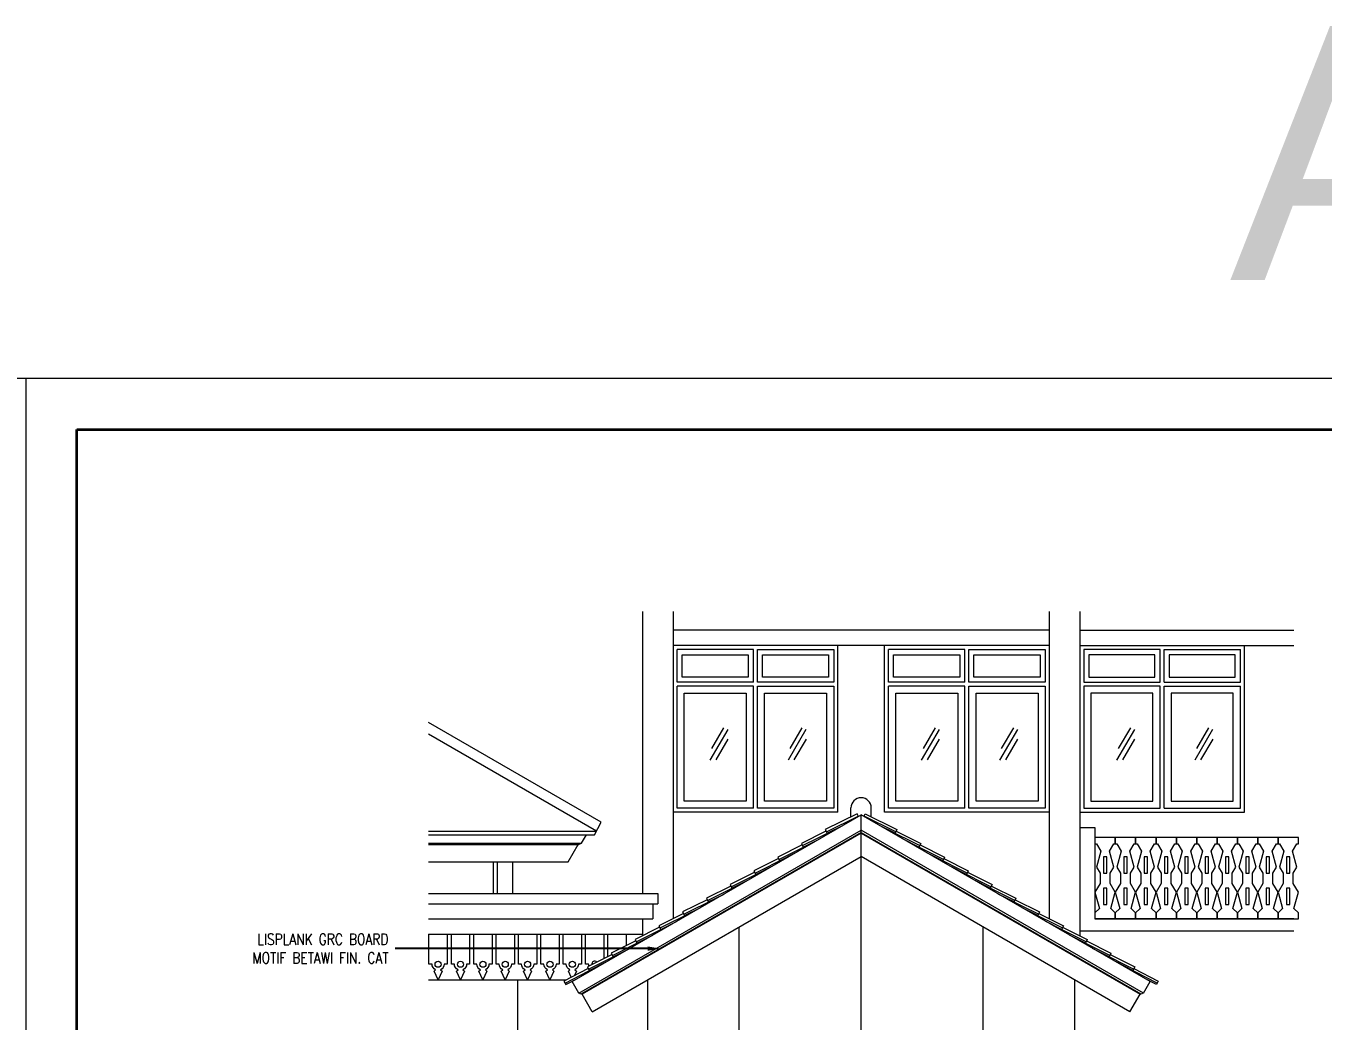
# Model space of a CAD drawing. Header units: millimetres. Extents: x -11 to 1625, y -267 to 180.
# Drawn here: x 1079.21 to 1104.73, y 160.36 to 179.94 of the extents above; entities that cross this region are included whole.
import ezdxf
from ezdxf import colors
from ezdxf.entities.mleader import LeaderData, LeaderLine
from ezdxf.enums import TextEntityAlignment as Align
from ezdxf.math import Vec2, Vec3

# ---------------------------------------------------------------- set-up
doc = ezdxf.new("R2010")
doc.units = ezdxf.units.MM
for name, color, linetype, lineweight in [('ars', 11, 'Continuous', 5), ('GEN', 11, 'Continuous', 5), ('GRS KOP', 1, 'Continuous', 35), ('kap', 71, 'Continuous', 15), ('kop', 7, 'Continuous', 20), ('kus', 63, 'Continuous', 15), ('lan', 7, 'Continuous', 15), ('not', 7, 'Continuous', 20), ('tem', 5, 'Continuous', 20), ('TEXT KETERANGAN', 7, 'Continuous', 9)]:
    doc.layers.add(name, color=color, linetype=linetype, lineweight=lineweight)
doc.styles.add('ATTR', font='romans.shx', dxfattribs={"width": 0.8, "height": 1.735066})
doc.styles.add('BARU', font='complex.shx')
doc.styles.add('simplek', font='simplex.shx')
doc.styles.get("Standard").update_dxf_attribs({"font": 'ARIALUNI.TTF'})

# ---------------------------------------------------------------- blocks, each defined once
blk = doc.blocks.new('kop')
at = {"layer": 'GRS KOP'}
blk.add_lwpolyline([(1, 54), (83, 54), (83, 1), (1, 1)], close=True, dxfattribs=at)
at = {"layer": 'kop', "color": 7}
for p, q in [((84, 55), (0, 55)), ((0, 55), (0, 0)), ((84, 55), (84, 0)), ((84, 55), (84, 0))]:
    blk.add_line(p, q, dxfattribs=at)
at = {"layer": 'kop', "style": 'BARU', "flags": 4}
for p, height in [((73.8, 5.4), 0.35), ((80.303, 5.382), 0.25), ((73.8, 4.9), 0.35), ((80.303, 4.882), 0.25), ((73.8, 4.4), 0.35), ((80.303, 4.382), 0.25)]:
    blk.add_attdef('-', p, '', height=height, dxfattribs=at)
at = {"layer": 'kop', "flags": 4}
for tag, p in [('AR-00', (78.057, 2.648)), ('00', (81.238, 2.647))]:
    blk.add_attdef(tag, text='', height=0.35, dxfattribs=at).set_placement(p, align=Align.MIDDLE)

msp = doc.modelspace()

# ---------------------------------------------------------------- linework, layer by layer
at = {"layer": 'ars'}
for p, q in [((1095.6416652, 164.0711765), (1090.1408805, 160.895297)), ((1095.6416652, 164.0596295), (1090.1545408, 160.8916368)), ((1095.6416652, 164.0711765), (1101.1424498, 160.895297)), ((1095.6416652, 164.0596295), (1101.1287895, 160.8916368)), ((1087.1316652, 163.8412414), (1090.0923045, 163.8412414)), ((1087.1316652, 163.836485), (1090.078016, 163.836485)), ((1095.6416652, 160.1291772), (1095.6416652, 163.5977493)), ((1093.2416652, 153.8991772), (1093.2416652, 162.2121086)), ((1098.0416652, 153.8991772), (1098.0416652, 162.2121086)), ((1087.1316652, 161.1691772), (1089.8367384, 161.1691772)), ((1088.8916652, 160.0691772), (1088.8916652, 161.1691772))]:
    msp.add_line(p, q, dxfattribs=at)
at = {"layer": 'ars', "color": 130}
for points in [[(1093.0166293, 166.1003108), (1092.6658336, 165.4918224)], [(1092.9375182, 166.1288197), (1092.6987668, 165.7250888)], [(1094.5553734, 166.1003108), (1094.2045777, 165.4918224)], [(1094.4762623, 166.1288197), (1094.2375109, 165.7250888)], [(1097.1766293, 166.1003108), (1096.8258336, 165.4918224)], [(1097.0975182, 166.1288197), (1096.8587668, 165.7250888)], [(1098.7153734, 166.1003108), (1098.3645777, 165.4918224)], [(1098.6362623, 166.1288197), (1098.3975109, 165.7250888)], [(1101.0166293, 166.1003108), (1100.6658336, 165.4918224)], [(1100.9375182, 166.1288197), (1100.6987668, 165.7250888)], [(1102.5553734, 166.1003108), (1102.2045777, 165.4918224)], [(1102.4762623, 166.1288197), (1102.2375109, 165.7250888)], [(1093.0195173, 165.9053419), (1092.7807659, 165.501611)], [(1094.5582614, 165.9053419), (1094.31951, 165.501611)], [(1097.1795173, 165.9053419), (1096.9407659, 165.501611)], [(1098.7182614, 165.9053419), (1098.47951, 165.501611)], [(1101.0195173, 165.9053419), (1100.7807659, 165.501611)], [(1102.5582614, 165.9053419), (1102.31951, 165.501611)]]:
    msp.add_lwpolyline(points, dxfattribs=at)
at = {"layer": 'ars'}
for points in [[(1100.6416652, 163.9691772), (1100.2416652, 163.9691772), (1100.2416652, 163.8491772), (1100.2716652, 163.8491772), (1100.3556234, 163.7037573), (1100.2716652, 163.3904208), (1100.3416652, 163.2691772), (1100.3416652, 163.0691772), (1100.2416652, 162.8959722), (1100.327631, 162.5751431), (1100.2416652, 162.4891772), (1100.2416652, 162.3691772), (1100.6416652, 162.3691772), (1100.6416652, 162.4891772), (1100.5556993, 162.5751431), (1100.6416652, 162.8959722), (1100.5416652, 163.0691772), (1100.5416652, 163.2691772), (1100.6116652, 163.3904208), (1100.5277069, 163.7037573), (1100.6116652, 163.8491772), (1100.6416652, 163.8491772)], [(1101.0416652, 163.9691772), (1100.6416652, 163.9691772), (1100.6416652, 163.8491772), (1100.6716652, 163.8491772), (1100.7556234, 163.7037573), (1100.6716652, 163.3904208), (1100.7416652, 163.2691772), (1100.7416652, 163.0691772), (1100.6416652, 162.8959722), (1100.727631, 162.5751431), (1100.6416652, 162.4891772), (1100.6416652, 162.3691772), (1101.0416652, 162.3691772), (1101.0416652, 162.4891772), (1100.9556993, 162.5751431), (1101.0416652, 162.8959722), (1100.9416652, 163.0691772), (1100.9416652, 163.2691772), (1101.0116652, 163.3904208), (1100.9277069, 163.7037573), (1101.0116652, 163.8491772), (1101.0416652, 163.8491772)], [(1101.4416652, 163.9691772), (1101.0416652, 163.9691772), (1101.0416652, 163.8491772), (1101.0716652, 163.8491772), (1101.1556234, 163.7037573), (1101.0716652, 163.3904208), (1101.1416652, 163.2691772), (1101.1416652, 163.0691772), (1101.0416652, 162.8959722), (1101.127631, 162.5751431), (1101.0416652, 162.4891772), (1101.0416652, 162.3691772), (1101.4416652, 162.3691772), (1101.4416652, 162.4891772), (1101.3556993, 162.5751431), (1101.4416652, 162.8959722), (1101.3416652, 163.0691772), (1101.3416652, 163.2691772), (1101.4116652, 163.3904208), (1101.3277069, 163.7037573), (1101.4116652, 163.8491772), (1101.4416652, 163.8491772)], [(1101.8416652, 163.9691772), (1101.4416652, 163.9691772), (1101.4416652, 163.8491772), (1101.4716652, 163.8491772), (1101.5556234, 163.7037573), (1101.4716652, 163.3904208), (1101.5416652, 163.2691772), (1101.5416652, 163.0691772), (1101.4416652, 162.8959722), (1101.527631, 162.5751431), (1101.4416652, 162.4891772), (1101.4416652, 162.3691772), (1101.8416652, 162.3691772), (1101.8416652, 162.4891772), (1101.7556993, 162.5751431), (1101.8416652, 162.8959722), (1101.7416652, 163.0691772), (1101.7416652, 163.2691772), (1101.8116652, 163.3904208), (1101.7277069, 163.7037573), (1101.8116652, 163.8491772), (1101.8416652, 163.8491772)], [(1102.2416652, 163.9691772), (1101.8416652, 163.9691772), (1101.8416652, 163.8491772), (1101.8716652, 163.8491772), (1101.9556234, 163.7037573), (1101.8716652, 163.3904208), (1101.9416652, 163.2691772), (1101.9416652, 163.0691772), (1101.8416652, 162.8959722), (1101.927631, 162.5751431), (1101.8416652, 162.4891772), (1101.8416652, 162.3691772), (1102.2416652, 162.3691772), (1102.2416652, 162.4891772), (1102.1556993, 162.5751431), (1102.2416652, 162.8959722), (1102.1416652, 163.0691772), (1102.1416652, 163.2691772), (1102.2116652, 163.3904208), (1102.1277069, 163.7037573), (1102.2116652, 163.8491772), (1102.2416652, 163.8491772)], [(1102.6416652, 163.9691772), (1102.2416652, 163.9691772), (1102.2416652, 163.8491772), (1102.2716652, 163.8491772), (1102.3556234, 163.7037573), (1102.2716652, 163.3904208), (1102.3416652, 163.2691772), (1102.3416652, 163.0691772), (1102.2416652, 162.8959722), (1102.327631, 162.5751431), (1102.2416652, 162.4891772), (1102.2416652, 162.3691772), (1102.6416652, 162.3691772), (1102.6416652, 162.4891772), (1102.5556993, 162.5751431), (1102.6416652, 162.8959722), (1102.5416652, 163.0691772), (1102.5416652, 163.2691772), (1102.6116652, 163.3904208), (1102.5277069, 163.7037573), (1102.6116652, 163.8491772), (1102.6416652, 163.8491772)], [(1103.0416652, 163.9691772), (1102.6416652, 163.9691772), (1102.6416652, 163.8491772), (1102.6716652, 163.8491772), (1102.7556234, 163.7037573), (1102.6716652, 163.3904208), (1102.7416652, 163.2691772), (1102.7416652, 163.0691772), (1102.6416652, 162.8959722), (1102.727631, 162.5751431), (1102.6416652, 162.4891772), (1102.6416652, 162.3691772), (1103.0416652, 162.3691772), (1103.0416652, 162.4891772), (1102.9556993, 162.5751431), (1103.0416652, 162.8959722), (1102.9416652, 163.0691772), (1102.9416652, 163.2691772), (1103.0116652, 163.3904208), (1102.9277069, 163.7037573), (1103.0116652, 163.8491772), (1103.0416652, 163.8491772)], [(1103.4416652, 163.9691772), (1103.0416652, 163.9691772), (1103.0416652, 163.8491772), (1103.0716652, 163.8491772), (1103.1556234, 163.7037573), (1103.0716652, 163.3904208), (1103.1416652, 163.2691772), (1103.1416652, 163.0691772), (1103.0416652, 162.8959722), (1103.127631, 162.5751431), (1103.0416652, 162.4891772), (1103.0416652, 162.3691772), (1103.4416652, 162.3691772), (1103.4416652, 162.4891772), (1103.3556993, 162.5751431), (1103.4416652, 162.8959722), (1103.3416652, 163.0691772), (1103.3416652, 163.2691772), (1103.4116652, 163.3904208), (1103.3277069, 163.7037573), (1103.4116652, 163.8491772), (1103.4416652, 163.8491772)], [(1103.8416652, 163.9691772), (1103.4416652, 163.9691772), (1103.4416652, 163.8491772), (1103.4716652, 163.8491772), (1103.5556234, 163.7037573), (1103.4716652, 163.3904208), (1103.5416652, 163.2691772), (1103.5416652, 163.0691772), (1103.4416652, 162.8959722), (1103.527631, 162.5751431), (1103.4416652, 162.4891772), (1103.4416652, 162.3691772), (1103.8416652, 162.3691772), (1103.8416652, 162.4891772), (1103.7556993, 162.5751431), (1103.8416652, 162.8959722), (1103.7416652, 163.0691772), (1103.7416652, 163.2691772), (1103.8116652, 163.3904208), (1103.7277069, 163.7037573), (1103.8116652, 163.8491772), (1103.8416652, 163.8491772)], [(1104.2416652, 163.9691772), (1103.8416652, 163.9691772), (1103.8416652, 163.8491772), (1103.8716652, 163.8491772), (1103.9556234, 163.7037573), (1103.8716652, 163.3904208), (1103.9416652, 163.2691772), (1103.9416652, 163.0691772), (1103.8416652, 162.8959722), (1103.927631, 162.5751431), (1103.8416652, 162.4891772), (1103.8416652, 162.3691772), (1104.2416652, 162.3691772), (1104.2416652, 162.4891772), (1104.1556993, 162.5751431), (1104.2416652, 162.8959722), (1104.1416652, 163.0691772), (1104.1416652, 163.2691772), (1104.2116652, 163.3904208), (1104.1277069, 163.7037573), (1104.2116652, 163.8491772), (1104.2416652, 163.8491772)], [(1100.4116652, 163.2691772), (1100.4716652, 163.2691772), (1100.4716652, 163.5891772), (1100.4116652, 163.5891772)], [(1100.8116652, 163.2691772), (1100.8716652, 163.2691772), (1100.8716652, 163.5891772), (1100.8116652, 163.5891772)], [(1101.2116652, 163.2691772), (1101.2716652, 163.2691772), (1101.2716652, 163.5891772), (1101.2116652, 163.5891772)], [(1101.6116652, 163.2691772), (1101.6716652, 163.2691772), (1101.6716652, 163.5891772), (1101.6116652, 163.5891772)], [(1102.0116652, 163.2691772), (1102.0716652, 163.2691772), (1102.0716652, 163.5891772), (1102.0116652, 163.5891772)], [(1102.4116652, 163.2691772), (1102.4716652, 163.2691772), (1102.4716652, 163.5891772), (1102.4116652, 163.5891772)], [(1102.8116652, 163.2691772), (1102.8716652, 163.2691772), (1102.8716652, 163.5891772), (1102.8116652, 163.5891772)], [(1103.2116652, 163.2691772), (1103.2716652, 163.2691772), (1103.2716652, 163.5891772), (1103.2116652, 163.5891772)], [(1103.6116652, 163.2691772), (1103.6716652, 163.2691772), (1103.6716652, 163.5891772), (1103.6116652, 163.5891772)], [(1104.0116652, 163.2691772), (1104.0716652, 163.2691772), (1104.0716652, 163.5891772), (1104.0116652, 163.5891772)], [(1100.4116652, 162.6551431), (1100.4716652, 162.6551431), (1100.4716652, 162.9751431), (1100.4116652, 162.9751431)], [(1100.8116652, 162.6551431), (1100.8716652, 162.6551431), (1100.8716652, 162.9751431), (1100.8116652, 162.9751431)], [(1101.2116652, 162.6551431), (1101.2716652, 162.6551431), (1101.2716652, 162.9751431), (1101.2116652, 162.9751431)], [(1101.6116652, 162.6551431), (1101.6716652, 162.6551431), (1101.6716652, 162.9751431), (1101.6116652, 162.9751431)], [(1102.0116652, 162.6551431), (1102.0716652, 162.6551431), (1102.0716652, 162.9751431), (1102.0116652, 162.9751431)], [(1102.4116652, 162.6551431), (1102.4716652, 162.6551431), (1102.4716652, 162.9751431), (1102.4116652, 162.9751431)], [(1102.8116652, 162.6551431), (1102.8716652, 162.6551431), (1102.8716652, 162.9751431), (1102.8116652, 162.9751431)], [(1103.2116652, 162.6551431), (1103.2716652, 162.6551431), (1103.2716652, 162.9751431), (1103.2116652, 162.9751431)], [(1103.6116652, 162.6551431), (1103.6716652, 162.6551431), (1103.6716652, 162.9751431), (1103.6116652, 162.9751431)], [(1104.0116652, 162.6551431), (1104.0716652, 162.6551431), (1104.0716652, 162.9751431), (1104.0116652, 162.9751431)]]:
    msp.add_lwpolyline(points, close=True, dxfattribs=at)
for points in [[(1087.5016652, 162.0691772), (1087.5016652, 161.4791772), (1087.4416652, 161.4791772, -0.2961082347), (1087.370516, 161.3695707), (1087.4004464, 161.3391772), (1087.3216652, 161.1691772), (1087.2428839, 161.3391772), (1087.2728143, 161.3695707, -0.2961082347), (1087.2016652, 161.4791772), (1087.1416652, 161.4791772), (1087.1416652, 162.0691772)], [(1087.9416652, 162.0691772), (1087.9416652, 161.4791772), (1087.8816652, 161.4791772, -0.2961082347), (1087.810516, 161.3695707), (1087.8404464, 161.3391772), (1087.7616652, 161.1691772), (1087.6828839, 161.3391772), (1087.7128143, 161.3695707, -0.2961082347), (1087.6416652, 161.4791772), (1087.5816652, 161.4791772), (1087.5816652, 162.0691772)], [(1088.3816652, 162.0691772), (1088.3816652, 161.4791772), (1088.3216652, 161.4791772, -0.2961082347), (1088.250516, 161.3695707), (1088.2804464, 161.3391772), (1088.2016652, 161.1691772), (1088.1228839, 161.3391772), (1088.1528143, 161.3695707, -0.2961082347), (1088.0816652, 161.4791772), (1088.0216652, 161.4791772), (1088.0216652, 162.0691772)], [(1088.8216652, 162.0691772), (1088.8216652, 161.4791772), (1088.7616652, 161.4791772, -0.2961082347), (1088.690516, 161.3695707), (1088.7204464, 161.3391772), (1088.6416652, 161.1691772), (1088.5628839, 161.3391772), (1088.5928143, 161.3695707, -0.2961082347), (1088.5216652, 161.4791772), (1088.4616652, 161.4791772), (1088.4616652, 162.0691772)], [(1089.2616652, 162.0691772), (1089.2616652, 161.4791772), (1089.2016652, 161.4791772, -0.2961082347), (1089.130516, 161.3695707), (1089.1604464, 161.3391772), (1089.0816652, 161.1691772), (1089.0028839, 161.3391772), (1089.0328143, 161.3695707, -0.2961082347), (1088.9616652, 161.4791772), (1088.9016652, 161.4791772), (1088.9016652, 162.0691772)], [(1089.7016652, 162.0691772), (1089.7016652, 161.4791772), (1089.6416652, 161.4791772, -0.2961082347), (1089.570516, 161.3695707), (1089.6004464, 161.3391772), (1089.5216652, 161.1691772), (1089.4428839, 161.3391772), (1089.4728143, 161.3695707, -0.2961082347), (1089.4016652, 161.4791772), (1089.3416652, 161.4791772), (1089.3416652, 162.0691772)], [(1089.9373836, 161.2215737), (1089.8828839, 161.3391772), (1089.9128143, 161.3695707, -0.2961082347), (1089.8416652, 161.4791772), (1089.7816652, 161.4791772), (1089.7816652, 162.0691772)], [(1090.1416652, 162.0691772), (1090.1416652, 161.4791772), (1090.0816652, 161.4791772, -0.2961082347), (1090.010516, 161.3695707), (1090.0404464, 161.3391772), (1090.0013884, 161.254895)], [(1090.2875632, 161.4420189, -0.0788699429), (1090.2816652, 161.4791772), (1090.2216652, 161.4791772), (1090.2216652, 162.0691772)]]:
    msp.add_lwpolyline(points, format="xyb", dxfattribs=at)
for points in [[(1090.5816652, 162.0691772), (1090.5816652, 161.5892359)], [(1090.6616652, 161.629281), (1090.6616652, 162.0691772)], [(1091.0216652, 162.0691772), (1091.0216652, 161.8450932)], [(1088.9616652, 161.4791772), (1088.9016652, 161.4791772), (1088.9016652, 161.8691772)], [(1089.2616652, 161.8691772), (1089.2616652, 161.4791772), (1089.2016652, 161.4791772)], [(1089.7016652, 161.8691772), (1089.7016652, 161.4791772), (1089.6416652, 161.4791772)]]:
    msp.add_lwpolyline(points, dxfattribs=at)
for centre in [(1087.3216652, 161.4791772), (1087.7616652, 161.4791772), (1088.2016652, 161.4791772), (1088.6416652, 161.4791772), (1089.0816652, 161.4791772), (1089.0816652, 161.4791772), (1089.5216652, 161.4791772), (1089.5216652, 161.4791772), (1089.9616652, 161.4791772), (1089.9616652, 161.4791772)]:
    msp.add_circle(centre, 0.06, dxfattribs=at)
msp.add_arc((1090.4016652, 161.4791772), 0.06, 43.89450871, 189.28733227, dxfattribs=at)
at = {"layer": 'GEN', "color": 11}
for p, q in [((1094.9586591, 164.0816545), (1095.5846167, 164.3949867)), ((1096.3246712, 164.0816545), (1095.6987136, 164.3949867)), ((1094.4910927, 163.8117049), (1095.1170503, 164.1250371)), ((1096.7922376, 163.8117049), (1096.16628, 164.1250371)), ((1094.0235263, 163.5417553), (1094.6494839, 163.8550875)), ((1097.259804, 163.5417553), (1096.6338464, 163.8550875)), ((1093.5559599, 163.2718058), (1094.1819175, 163.5851379)), ((1097.7273704, 163.2718058), (1097.1014128, 163.5851379)), ((1093.0883935, 163.0018562), (1093.7143511, 163.3151884)), ((1098.1949368, 163.0018562), (1097.5689792, 163.3151884)), ((1092.6208271, 162.7319066), (1093.2467847, 163.0452388)), ((1098.6625032, 162.7319066), (1098.0365456, 163.0452388)), ((1092.1532607, 162.461957), (1092.7792184, 162.7752892)), ((1099.1300696, 162.461957), (1098.504112, 162.7752892)), ((1091.6856943, 162.1920074), (1092.311652, 162.5053396)), ((1099.597636, 162.1920074), (1098.9716783, 162.5053396)), ((1091.218128, 161.9220579), (1091.8440856, 162.23539)), ((1100.0652024, 161.9220579), (1099.4392447, 162.23539)), ((1090.7499498, 161.6531678), (1091.3759075, 161.9665)), ((1100.5333805, 161.6531678), (1099.9074228, 161.9665)), ((1090.282252, 161.3834459), (1090.9082096, 161.6967781)), ((1101.0010783, 161.3834459), (1100.3751207, 161.6967781)), ((1089.8189349, 161.1035386), (1090.4398326, 161.4267816)), ((1101.4643954, 161.1035386), (1100.8434977, 161.4267816))]:
    msp.add_line(p, q, dxfattribs=at)
for points in [[(1095.5622358, 164.4396979), (1094.9362782, 164.1263658), (1094.9720876, 164.0548278), (1095.282326, 164.2101221)], [(1095.5886309, 164.3869673), (1095.5622358, 164.4396979)], [(1095.6946994, 164.3869673), (1095.7210945, 164.4396979)], [(1095.7210945, 164.4396979), (1096.3470521, 164.1263658), (1096.3112427, 164.0548278), (1096.0010043, 164.2101221)], [(1094.9506489, 164.0976568), (1094.4687118, 163.8564162), (1094.5045212, 163.7848782), (1094.8147596, 163.9401725)], [(1095.1210645, 164.1170177), (1095.1170503, 164.1250371)], [(1096.1622658, 164.1170177), (1096.16628, 164.1250371)], [(1096.3326814, 164.0976568), (1096.8146185, 163.8564162), (1096.7788091, 163.7848782), (1096.4685707, 163.9401725)], [(1094.4830825, 163.8277072), (1094.0011454, 163.5864666), (1094.0369548, 163.5149286), (1094.3471932, 163.6702229)], [(1094.6534981, 163.8470682), (1094.6494839, 163.8550875)], [(1096.6298322, 163.8470682), (1096.6338464, 163.8550875)], [(1096.8002478, 163.8277072), (1097.2821849, 163.5864666), (1097.2463755, 163.5149286), (1096.9361371, 163.6702229)], [(1094.0155161, 163.5577576), (1093.533579, 163.316517), (1093.5693884, 163.244979), (1093.8796268, 163.4002733)], [(1094.1859317, 163.5771186), (1094.1819175, 163.5851379)], [(1097.0973986, 163.5771186), (1097.1014128, 163.5851379)], [(1097.2678142, 163.5577576), (1097.7497513, 163.316517), (1097.7139419, 163.244979), (1097.4037035, 163.4002733)], [(1093.5479497, 163.287808), (1093.0660126, 163.0465674), (1093.101822, 162.9750294), (1093.4120604, 163.1303237)], [(1093.7183653, 163.307169), (1093.7143511, 163.3151884)], [(1097.564965, 163.307169), (1097.5689792, 163.3151884)], [(1097.7353806, 163.287808), (1098.2173177, 163.0465674), (1098.1815083, 162.9750294), (1097.8712699, 163.1303237)], [(1093.250799, 163.0372194), (1093.2467847, 163.0452388)], [(1098.0325314, 163.0372194), (1098.0365456, 163.0452388)], [(1093.0803833, 163.0178585), (1092.5984462, 162.7766179), (1092.6342556, 162.7050798), (1092.944494, 162.8603741)], [(1098.202947, 163.0178585), (1098.6848841, 162.7766179), (1098.6490747, 162.7050798), (1098.3388363, 162.8603741)], [(1092.6128169, 162.7479089), (1092.1308799, 162.5066683), (1092.1666893, 162.4351303), (1092.4769276, 162.5904245)], [(1092.7832326, 162.7672698), (1092.7792184, 162.7752892)], [(1098.5000977, 162.7672698), (1098.504112, 162.7752892)], [(1098.6705134, 162.7479089), (1099.1524504, 162.5066683), (1099.1166411, 162.4351303), (1098.8064028, 162.5904245)], [(1092.1452506, 162.4779593), (1091.6633135, 162.2367187), (1091.6991229, 162.1651807), (1092.0093611, 162.320475)], [(1092.3156662, 162.4973202), (1092.311652, 162.5053396)], [(1098.9676641, 162.4973202), (1098.9716783, 162.5053396)], [(1099.1380797, 162.4779593), (1099.6200168, 162.2367187), (1099.5842074, 162.1651807), (1099.2739692, 162.320475)], [(1091.6776842, 162.2080097), (1091.1957471, 161.9667691), (1091.2315565, 161.8952311), (1091.5417947, 162.0505254)], [(1091.8480998, 162.2273707), (1091.8440856, 162.23539)], [(1099.4352305, 162.2273707), (1099.4392447, 162.23539)], [(1099.6056461, 162.2080097), (1100.0875832, 161.9667691), (1100.0517738, 161.8952311), (1099.7415356, 162.0505254)], [(1091.20952, 161.9391267), (1090.727569, 161.6978791), (1090.7633784, 161.626341), (1091.0920145, 161.7908446)], [(1091.3804703, 161.9573846), (1091.3759075, 161.9665)], [(1099.90286, 161.9573846), (1099.9074228, 161.9665)], [(1100.0738103, 161.9391267), (1100.5557613, 161.6978791), (1100.5199519, 161.626341), (1100.1913158, 161.7908446)], [(1090.7418222, 161.6694048), (1090.2598711, 161.4281572), (1090.2956805, 161.3566192), (1090.6282709, 161.5231021)], [(1090.9128903, 161.6874272), (1090.9082096, 161.6967781)], [(1100.37044, 161.6874272), (1100.3751207, 161.6967781)], [(1100.5415081, 161.6694048), (1101.0234592, 161.4281572), (1100.9876498, 161.3566192), (1100.6550594, 161.5231021)], [(1090.2752362, 161.3974618), (1089.7958461, 161.1478885), (1089.8327881, 161.0769287), (1090.0636267, 161.1971046)], [(1090.444826, 161.4171901), (1090.4398326, 161.4267816)], [(1100.8385044, 161.4171901), (1100.8434977, 161.4267816)], [(1101.0080942, 161.3974618), (1101.4874842, 161.1478885), (1101.4505422, 161.0769287), (1101.2197036, 161.1971046)]]:
    msp.add_lwpolyline(points, dxfattribs=at)
at = {"layer": 'kap'}
for p, q in [((1090.5299272, 164.2716446), (1087.1316652, 166.2336321)), ((1090.4374842, 164.0940765), (1087.1316652, 166.002692)), ((1089.9597036, 161.1371046), (1095.6416652, 164.4175867)), ((1095.4416652, 164.3793445), (1095.4416652, 164.5539138)), ((1095.6416652, 163.5977493), (1095.6416652, 164.4175867)), ((1101.3236267, 161.1371046), (1095.6416652, 164.4175867)), ((1095.8416652, 164.3793445), (1095.8416652, 164.5539138)), ((1087.1316652, 164.0940765), (1090.4374842, 164.0940765)), ((1090.0897036, 160.911938), (1095.6416652, 164.1173645)), ((1090.4005422, 164.0231167), (1090.5299272, 164.2716446)), ((1101.1936267, 160.911938), (1095.6416652, 164.1173645)), ((1087.1316652, 164.0231167), (1090.4005422, 164.0231167)), ((1087.1316652, 163.8581261), (1090.1436267, 163.8581261)), ((1089.8787895, 163.4914146), (1090.078016, 163.836485)), ((1090.078016, 163.836485), (1090.0837895, 163.836485)), ((1090.0923045, 163.8412414), (1090.0970612, 163.8412414)), ((1090.1436267, 163.8581261), (1090.2388841, 164.0231167)), ((1090.3545408, 160.5452266), (1095.6416652, 163.5977493)), ((1100.9287895, 160.5452266), (1095.6416652, 163.5977493)), ((1087.1316652, 163.4914146), (1089.8787895, 163.4914146)), ((1090.0897036, 160.911938), (1089.9597036, 161.1371046)), ((1101.1936267, 160.911938), (1101.3236267, 161.1371046)), ((1090.3545408, 160.5452266), (1090.1545408, 160.8916368)), ((1100.9287895, 160.5452266), (1101.1287895, 160.8916368))]:
    msp.add_line(p, q, dxfattribs=at)
for centre, radius, start, end in [((1095.6416652, 164.5539138), 0.2, 0, 180), ((1090.0837895, 163.846485), 0.01, 270, 328.3748364), ((1090.0970612, 163.8850107), 0.0437692, 270, 322.1036086), ((1090.1362691, 160.9388226), 0.0437692, 210, 276.04773511), ((1090.1495408, 160.900297), 0.01, 210, 300), ((1101.1337895, 160.900297), 0.01, 240, 330), ((1101.1470612, 160.9388226), 0.0437692, 263.95226489, 330)]:
    msp.add_arc(centre, radius, start, end, dxfattribs=at)
at = {"layer": 'kus'}
for p, q in [((1092.0216652, 167.0291772), (1092.0216652, 167.6691772)), ((1093.5216652, 167.6691772), (1092.0216652, 167.6691772)), ((1093.5216652, 167.0291772), (1093.5216652, 167.6691772)), ((1095.1816652, 164.4691772), (1095.1816652, 167.7491772)), ((1096.1016652, 164.4691772), (1096.1016652, 167.7491772)), ((1096.1816652, 167.0291772), (1096.1816652, 167.6691772)), ((1097.6816652, 167.6691772), (1096.1816652, 167.6691772)), ((1097.6816652, 167.0291772), (1097.6816652, 167.6691772)), ((1101.6016652, 167.0291772), (1101.6016652, 167.6691772)), ((1101.6016652, 167.6691772), (1103.1016652, 167.6691772)), ((1103.1016652, 167.0291772), (1103.1016652, 167.6691772)), ((1103.1816652, 164.4691772), (1103.1816652, 167.7491772)), ((1093.5216652, 167.0291772), (1092.0216652, 167.0291772)), ((1092.0216652, 164.5491772), (1092.0216652, 166.9491772)), ((1093.5216652, 166.9491772), (1092.0216652, 166.9491772)), ((1093.5216652, 164.5491772), (1093.5216652, 166.9491772)), ((1097.6816652, 167.0291772), (1096.1816652, 167.0291772)), ((1096.1816652, 164.5491772), (1096.1816652, 166.9491772)), ((1097.6816652, 166.9491772), (1096.1816652, 166.9491772)), ((1097.6816652, 164.5491772), (1097.6816652, 166.9491772)), ((1101.6016652, 167.0291772), (1103.1016652, 167.0291772)), ((1101.6016652, 164.5491772), (1101.6016652, 166.9491772)), ((1101.6016652, 166.9491772), (1103.1016652, 166.9491772)), ((1103.1016652, 164.5491772), (1103.1016652, 166.9491772)), ((1095.1816652, 164.4691772), (1091.9416652, 164.4691772)), ((1093.5216652, 164.5491772), (1092.0216652, 164.5491772)), ((1099.3416652, 164.4691772), (1096.1016652, 164.4691772)), ((1097.6816652, 164.5491772), (1096.1816652, 164.5491772)), ((1099.9416652, 164.4691772), (1103.1816652, 164.4691772)), ((1101.6016652, 164.5491772), (1103.1016652, 164.5491772)), ((1088.4916652, 162.8691772), (1088.4916652, 163.4914146))]:
    msp.add_line(p, q, dxfattribs=at)
for points in [[(1095.1016652, 167.6691772), (1095.1016652, 167.0291772), (1093.6016652, 167.0291772), (1093.6016652, 167.6691772)], [(1099.2616652, 167.6691772), (1099.2616652, 167.0291772), (1097.7616652, 167.0291772), (1097.7616652, 167.6691772)], [(1100.0216652, 167.6691772), (1100.0216652, 167.0291772), (1101.5216652, 167.0291772), (1101.5216652, 167.6691772)], [(1093.4216652, 167.5691772), (1093.4216652, 167.1291772), (1092.1216652, 167.1291772), (1092.1216652, 167.5691772)], [(1095.0016652, 167.5691772), (1095.0016652, 167.1291772), (1093.7016652, 167.1291772), (1093.7016652, 167.5691772)], [(1097.5816652, 167.5691772), (1097.5816652, 167.1291772), (1096.2816652, 167.1291772), (1096.2816652, 167.5691772)], [(1099.1616652, 167.5691772), (1099.1616652, 167.1291772), (1097.8616652, 167.1291772), (1097.8616652, 167.5691772)], [(1100.1216652, 167.5691772), (1100.1216652, 167.1291772), (1101.4216652, 167.1291772), (1101.4216652, 167.5691772)], [(1101.7016652, 167.5691772), (1101.7016652, 167.1291772), (1103.0016652, 167.1291772), (1103.0016652, 167.5691772)], [(1095.1016652, 166.9491772), (1095.1016652, 164.5491772), (1093.6016652, 164.5491772), (1093.6016652, 166.9491772)], [(1099.2616652, 166.9491772), (1099.2616652, 164.5491772), (1097.7616652, 164.5491772), (1097.7616652, 166.9491772)], [(1100.0216652, 166.9491772), (1100.0216652, 164.5491772), (1101.5216652, 164.5491772), (1101.5216652, 166.9491772)], [(1093.3816652, 166.8091772), (1093.3816652, 164.6891772), (1092.1616652, 164.6891772), (1092.1616652, 166.8091772)], [(1094.9616652, 166.8091772), (1094.9616652, 164.6891772), (1093.7416652, 164.6891772), (1093.7416652, 166.8091772)], [(1097.5416652, 166.8091772), (1097.5416652, 164.6891772), (1096.3216652, 164.6891772), (1096.3216652, 166.8091772)], [(1099.1216652, 166.8091772), (1099.1216652, 164.6891772), (1097.9016652, 164.6891772), (1097.9016652, 166.8091772)], [(1100.1616652, 166.8091772), (1100.1616652, 164.6891772), (1101.3816652, 164.6891772), (1101.3816652, 166.8091772)], [(1101.7416652, 166.8091772), (1101.7416652, 164.6891772), (1102.9616652, 164.6891772), (1102.9616652, 166.8091772)]]:
    msp.add_lwpolyline(points, close=True, dxfattribs=at)
msp.add_lwpolyline([(1088.4116652, 162.8691772), (1088.4116652, 163.4914146)], dxfattribs=at)
at = {"layer": 'lan'}
for p, q in [((1099.3416652, 168.0491772), (1091.9416652, 168.0491772)), ((1099.9416652, 168.0491772), (1104.1516652, 168.0491772)), ((1099.3416652, 167.7491772), (1091.9416652, 167.7491772)), ((1099.9416652, 167.7491772), (1104.1516652, 167.7491772)), ((1099.9416652, 164.1691772), (1100.2416652, 164.1691772)), ((1100.2416652, 164.1691772), (1100.2416652, 162.3691772)), ((1087.1316652, 162.8691772), (1091.6416652, 162.8691772)), ((1091.6416652, 162.8691772), (1091.6416652, 162.6691772)), ((1087.1316652, 162.6691772), (1091.6416652, 162.6691772)), ((1091.5416652, 162.6691772), (1091.5416652, 162.3691772)), ((1087.1316652, 162.3691772), (1091.5416652, 162.3691772)), ((1104.1516652, 162.3691772), (1100.2416652, 162.3691772)), ((1087.1316652, 162.0691772), (1091.3416652, 162.0691772)), ((1104.1516652, 162.1291772), (1099.9416652, 162.1291772))]:
    msp.add_line(p, q, dxfattribs=at)
at = {"layer": 'tem'}
for p, q in [((1091.3416652, 168.4196729), (1091.3416652, 162.8691772)), ((1091.9416652, 168.4196729), (1091.9416652, 162.3760517)), ((1099.3416652, 168.4196729), (1099.3416652, 162.3760517)), ((1099.9416652, 168.4196729), (1099.9416652, 162.0398105)), ((1088.7916652, 162.8691772), (1088.7916652, 163.4914146)), ((1091.3416652, 162.3691772), (1091.3416652, 162.0398105)), ((1091.4416652, 161.1728781), (1091.4416652, 160.1291772)), ((1099.8416652, 161.1728781), (1099.8416652, 160.1291772))]:
    msp.add_line(p, q, dxfattribs=at)

# ---------------------------------------------------------------- block references
at = {"layer": 'kop'}
for p in [(995.214162, 118), (1079.214162, 117.9999999)]:
    msp.add_blockref('kop', p, dxfattribs=at)

# ---------------------------------------------------------------- texts
at = {"layer": 'not', "insert": (1121.214162, 174.8690699), "char_height": 5, "attachment_point": 7, "style": 'simplek'}
msp.add_mtext('\\pi-18.324;{\\f@Arial Unicode MS|b0|i0|c0|p34;A5. DETAIL}', dxfattribs=at)

# ---------------------------------------------------------------- leaders
at = {"layer": 'TEXT KETERANGAN'}
ml = msp.add_multileader_mtext('Standard', dxfattribs=at)
ml.set_content('{\\C90;LISPLANK GRC BOARD \\PMOTIF BETAWI FIN. CAT}', color=256, style='ATTR')
ml.set_leader_properties()
ml.build(insert=Vec2(0, 0))
ml.multileader.update_dxf_attribs({"text_left_attachment_type": 2, "text_right_attachment_type": 2, "dogleg_length": 2.367, "arrow_head_size": 0.2637542})
ctx = ml.context
ctx.base_point, ctx.char_height, ctx.arrow_head_size, ctx.landing_gap_size, ctx.plane_origin = Vec3(1083.1567515, 161.7860601), 0.219795203, 0.2637542, 0.1318771, Vec3(1086.4500777, 160.8819257)
ctx.left_attachment, ctx.right_attachment, ctx.text_align_type = 2, 2, 2
notes = []
notes.append((ctx, [(0, (1, 1, 0), (1090.2614225, 161.7860601), (-1, 0), 3.7847168, [(0, [(1091.7037274, 161.7860601)], 0, [])])]))
ctx.mtext.insert, ctx.mtext.alignment, ctx.mtext.flow_direction = Vec3(1086.3448286, 162.0791204), 3, 5
for ctx, leaders in notes:
    for number, flags, end, landing, length, lines in leaders:
        leader = LeaderData()
        leader.index, (leader.has_last_leader_line, leader.has_dogleg_vector, leader.attachment_direction) = number, flags
        leader.last_leader_point, leader.dogleg_vector, leader.dogleg_length = Vec3(end), Vec3(landing), length
        for number, points, colour, breaks in lines:
            line = LeaderLine()
            line.index, line.vertices, line.color, line.breaks = number, Vec3.list(points), colors.encode_raw_color(colour), breaks
            leader.lines.append(line)
        ctx.leaders.append(leader)

doc.saveas('drawing.dxf')
